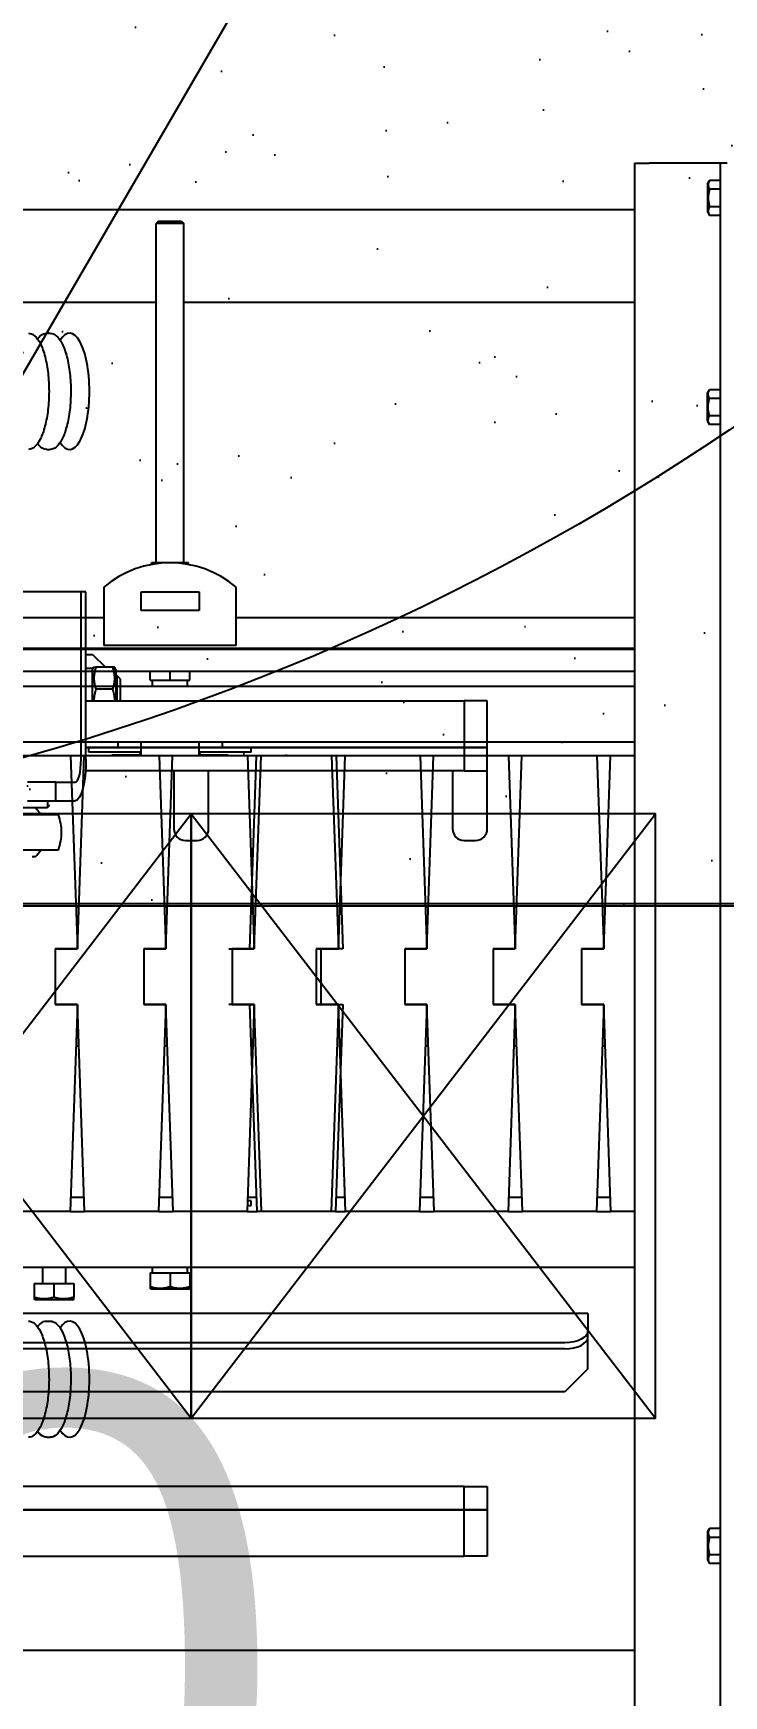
# Model space of a CAD drawing. Header units: millimetres. Extents: x -383313 to -161684, y -117025 to 99224.
# Drawn here: x -344211 to -343914, y -7150 to -6435 of the extents above; entities that cross this region are included whole.
import ezdxf
from ezdxf import colors
from ezdxf.entities.mleader import LeaderData, LeaderLine
from ezdxf.math import Vec2, Vec3

# ---------------------------------------------------------------- set-up
doc = ezdxf.new("R2010")
doc.units = ezdxf.units.MM
doc.header["$MEASUREMENT"] = 0
doc.linetypes.add('ESKD_shtrihpunktir', pattern=[18, 15, -1, 1, -1])
doc.layers.get('Defpoints').update_dxf_attribs({"color": 31})
for name, color, linetype in [('001__КОНСТРУКТИВ__размеры внутр.', 7, 'Continuous'), ('PV-5D2C5', 7, 'Continuous'), ('PV-CB35', 7, 'Continuous'), ('Робот', 30, 'Continuous')]:
    doc.layers.add(name, color=color, linetype=linetype)
doc.styles.add('PSTUDIO', font='arial.ttf')
doc.dimstyles.new('PS_TICK', dxfattribs={"dimscale": 100, "dimtxt": 2.5, "dimasz": 1, "dimexe": 2, "dimexo": 2, "dimgap": 1, "dimtad": 1, "dimdec": 0, "dimzin": 0, "dimdsep": 46, "dimtxsty": 'PSTUDIO', "dimblk": 'ARCHTICK', "dimcen": 2, "dimdle": 1.5, "dimse1": 1, "dimse2": 1, "dimadec": 0, "dimazin": 0, "dimtfac": 1, "dimtdec": 0, "dimtix": 1, "dimtmove": 1, "dimatfit": 3, "dimldrblk": 'ARCHTICK', "dimfxl": 1, "dimtolj": 1, "dimtzin": 0, "dimarcsym": 0})

# ---------------------------------------------------------------- blocks, each defined once
blk = doc.blocks.new('_ArchTick')
at = {"color": 0, "linetype": 'ByBlock', "const_width": 0.15}
blk.add_lwpolyline([(-0.5, -0.5), (0.5, 0.5)], dxfattribs=at)
blk = doc.blocks.new('*D306')
at = {"layer": '001__КОНСТРУКТИВ__размеры внутр.', "color": 0, "linetype": 'ByBlock', "lineweight": -2, "ltscale": 100, "transparency": 16777216}
for p, q in [((-345089.25, -6786.77), (-345089.25, -7566.79)), ((-343889.25, -6786.77), (-343889.25, -7566.79)), ((-343739.25, -7366.79), (-345239.25, -7366.79))]:
    blk.add_line(p, q, dxfattribs=at)
at = {"layer": 'Defpoints', "color": 0, "ltscale": 100, "transparency": 16777216}
for p in [(-345089.25, -6586.77), (-343889.25, -6586.77), (-345089.25, -7366.79)]:
    blk.add_point(p, dxfattribs=at)
at = {"layer": '001__КОНСТРУКТИВ__размеры внутр.', "color": 0, "lineweight": -2, "ltscale": 100, "transparency": 16777216, "xscale": 100, "yscale": 100, "zscale": 100, "rotation": 180}
blk.add_blockref('_ArchTick', (-345089.25, -7366.79), dxfattribs=at)
at = {"layer": '001__КОНСТРУКТИВ__размеры внутр.', "color": 0, "lineweight": -2, "ltscale": 100, "transparency": 16777216, "xscale": 100, "yscale": 100, "zscale": 100}
blk.add_blockref('_ArchTick', (-343889.25, -7366.79), dxfattribs=at)
at = {"layer": '001__КОНСТРУКТИВ__размеры внутр.', "color": 0, "ltscale": 100, "transparency": 16777216, "insert": (-344489.25, -7139.15), "char_height": 250, "attachment_point": 5, "style": 'PSTUDIO'}
blk.add_mtext('\\A1;1200', dxfattribs=at)
blk = doc.blocks.new('A$C26c17928')
at = {"layer": 'PV-5D2C5'}
for p, q in [((387.74, 331.21), (389.25, 331.21)), ((387.74, 281.21), (389.25, 281.21)), ((402.57, 220), (360.35, 220)), ((404.64, 220), (402.57, 220)), ((402.57, 148), (402.57, 220)), ((404.64, 148), (404.64, 220)), ((404.64, 193), (407.5, 193)), ((407.5, 187), (404.64, 187)), ((407.5, 193), (413, 187.5)), ((407.5, 186.5), (408.08, 187.5)), ((407.5, 173), (407.5, 187)), ((416.07, 187.5), (408.93, 187.5)), ((417.5, 186.5), (416.92, 187.5)), ((417.5, 186.5), (417.5, 178)), ((417.9, 184), (417.5, 184)), ((417.9, 184), (417.9, 173)), ((419.5, 182.4), (417.9, 184)), ((419.5, 173.6), (419.5, 182.4)), ((404.64, 173), (567.5, 173)), ((416.07, 178), (408.93, 178)), ((417.5, 178), (417.5, 173)), ((419.5, 173.6), (418.9, 173)), ((567.5, 173), (567.5, 153)), ((577.5, 173), (567.5, 173)), ((577.5, 153), (577.5, 173)), ((567.5, 153), (404.64, 153)), ((404.64, 153), (567.5, 153)), ((567.5, 153), (577.5, 153)), ((577.5, 153), (567.5, 153)), ((567.5, 153), (567.5, 143)), ((577.5, 143), (577.5, 153)), ((391.7, 138), (379.45, 138)), ((391.7, 130), (391.7, 138)), ((391.7, 138), (399.98, 138)), ((567.5, 143), (404.45, 143)), ((442.5, 143), (442.5, 141)), ((442.5, 141), (442.5, 118)), ((457.5, 141), (457.5, 143)), ((457.5, 118), (457.5, 141)), ((562.5, 143), (562.5, 141)), ((562.5, 141), (562.5, 118)), ((567.5, 143), (577.5, 143)), ((577.5, 141), (577.5, 143)), ((577.5, 118), (577.5, 141)), ((379.45, 130), (391.7, 130)), ((388.16, 130), (388.16, 127)), ((391.7, 130), (399.98, 130)), ((392.73, 124), (357.46, 124)), ((388.16, 127), (358.16, 127)), ((392.78, 124), (392.73, 124)), ((357.46, 109), (392.78, 109)), ((447.5, 113), (452.5, 113)), ((567.5, 113), (572.5, 113)), ((382.8, 106), (381.46, 106)), ((387.74, -93.79), (389.25, -93.79)), ((387.74, -143.79), (389.25, -143.79)), ((567.5, -165), (361.26, -165)), ((567.5, -165), (577.5, -165)), ((567.5, -175), (567.5, -165)), ((577.5, -165), (577.5, -175)), ((567.5, -175), (361.26, -175)), ((361.26, -175), (567.5, -175)), ((567.5, -175), (577.5, -175)), ((567.5, -195), (567.5, -175)), ((577.5, -175), (567.5, -175)), ((577.5, -175), (577.5, -195)), ((361.17, -195), (567.5, -195)), ((577.5, -195), (567.5, -195))]:
    blk.add_line(p, q, dxfattribs=at)
for centre, radius, start, end in [((373.16, 116.5), 14.25, 31.75686, 47.4631), ((373.16, 116.5), 21, 0, 20.92483), ((373.16, 116.5), 21, 339.07517, 0), ((447.5, 118), 5, 180, 270), ((452.5, 118), 5, 270, 0), ((567.5, 118), 5, 180, 270), ((572.5, 118), 5, 270, 0), ((373.16, 116.5), 14.25, 312.5369, 328.24314)]:
    blk.add_arc(centre, radius, start, end, dxfattribs=at)
for centre, major_axis, ratio, start_param, end_param in [((397.61, 306.21), (0, 25), 0.34202, -1.570796, 0.495637), ((397.61, 306.21), (0, -25), 0.34202, -0.495637, 1.570796), ((399.98, 148), (0, -10), 0.258819, 0, 1.570796), ((397.61, -118.79), (0, 25), 0.34202, -1.570796, 0.495637), ((397.61, -118.79), (0, -25), 0.34202, -0.495637, 1.570796)]:
    blk.add_ellipse(centre, major_axis=major_axis, ratio=ratio, start_param=start_param, end_param=end_param, dxfattribs=at)
at = {"layer": 'PV-5D2C5', "extrusion": (0, 0, -1)}
blk.add_ellipse((399.98, 148), major_axis=(0, -18), ratio=0.258819, start_param=-1.570796, end_param=0, dxfattribs=at)
at = {"layer": 'PV-5D2C5'}
for points, knots in [([(379.85, 331.21), (380.76, 331.21), (381.66, 330.83), (383.42, 329.36), (384.27, 328.17), (385.81, 325.09), (386.49, 323.18), (387.6, 318.86), (388.02, 316.46), (388.59, 311.4), (388.74, 308.75), (388.73, 303.45), (388.58, 300.8), (387.99, 295.78), (387.56, 293.4), (386.46, 289.14), (385.78, 287.26), (384.23, 284.18), (383.36, 282.98), (381.6, 281.56), (380.73, 281.21), (379.85, 281.21)], [4.712389, 4.712389, 4.712389, 4.712389, 4.990834, 4.990834, 5.312783, 5.312783, 5.641221, 5.641221, 5.965321, 5.965321, 6.287713, 6.287713, 6.609683, 6.609683, 6.932099, 6.932099, 7.256259, 7.256259, 7.584742, 7.584742, 7.853982, 7.853982, 7.853982, 7.853982]), ([(383.8, 328.71), (384.24, 329.31), (384.71, 329.82), (385.99, 330.85), (386.86, 331.21), (387.74, 331.21)], [4.2757798, 4.2757798, 4.2757798, 4.2757798, 4.4431494, 4.4431494, 4.712389, 4.712389, 4.712389, 4.712389]), ([(389.25, 331.21), (390.16, 331.21), (391.06, 330.83), (392.81, 329.36), (393.67, 328.17), (395.21, 325.09), (395.89, 323.18), (396.99, 318.86), (397.42, 316.46), (397.99, 311.4), (398.13, 308.75), (398.12, 303.45), (397.97, 300.8), (397.39, 295.78), (396.96, 293.4), (395.85, 289.14), (395.18, 287.26), (393.63, 284.18), (392.76, 282.98), (391, 281.56), (390.13, 281.21), (389.25, 281.21)], [4.712389, 4.712389, 4.712389, 4.712389, 4.990834, 4.990834, 5.312783, 5.312783, 5.641221, 5.641221, 5.965321, 5.965321, 6.287713, 6.287713, 6.609683, 6.609683, 6.932099, 6.932099, 7.256259, 7.256259, 7.584742, 7.584742, 7.853982, 7.853982, 7.853982, 7.853982]), ([(387.74, 281.21), (386.83, 281.21), (385.94, 281.59), (384.66, 282.65), (384.22, 283.14), (383.8, 283.71)], [1.5707963, 1.5707963, 1.5707963, 1.5707963, 1.8492415, 1.8492415, 2.0074056, 2.0074056, 2.0074056, 2.0074056]), ([(379.85, -93.79), (380.76, -93.79), (381.66, -94.17), (383.42, -95.64), (384.27, -96.83), (385.81, -99.91), (386.49, -101.82), (387.6, -106.14), (388.02, -108.54), (388.59, -113.6), (388.74, -116.25), (388.73, -121.55), (388.58, -124.2), (387.99, -129.22), (387.56, -131.6), (386.46, -135.86), (385.78, -137.74), (384.23, -140.82), (383.36, -142.02), (381.6, -143.44), (380.73, -143.79), (379.85, -143.79)], [4.712389, 4.712389, 4.712389, 4.712389, 4.990834, 4.990834, 5.312783, 5.312783, 5.641221, 5.641221, 5.965321, 5.965321, 6.287713, 6.287713, 6.609683, 6.609683, 6.932099, 6.932099, 7.256259, 7.256259, 7.584742, 7.584742, 7.853982, 7.853982, 7.853982, 7.853982]), ([(383.8, -96.29), (384.24, -95.69), (384.71, -95.18), (385.99, -94.15), (386.86, -93.79), (387.74, -93.79)], [4.2757798, 4.2757798, 4.2757798, 4.2757798, 4.4431494, 4.4431494, 4.712389, 4.712389, 4.712389, 4.712389]), ([(389.25, -93.79), (390.16, -93.79), (391.06, -94.17), (392.81, -95.64), (393.67, -96.83), (395.21, -99.91), (395.89, -101.82), (396.99, -106.14), (397.42, -108.54), (397.99, -113.6), (398.13, -116.25), (398.12, -121.55), (397.97, -124.2), (397.39, -129.22), (396.96, -131.6), (395.85, -135.86), (395.18, -137.74), (393.63, -140.82), (392.76, -142.02), (391, -143.44), (390.13, -143.79), (389.25, -143.79)], [4.712389, 4.712389, 4.712389, 4.712389, 4.990834, 4.990834, 5.312783, 5.312783, 5.641221, 5.641221, 5.965321, 5.965321, 6.287713, 6.287713, 6.609683, 6.609683, 6.932099, 6.932099, 7.256259, 7.256259, 7.584742, 7.584742, 7.853982, 7.853982, 7.853982, 7.853982]), ([(387.74, -143.79), (386.83, -143.79), (385.94, -143.41), (384.66, -142.35), (384.22, -141.86), (383.8, -141.29)], [1.5707963, 1.5707963, 1.5707963, 1.5707963, 1.8492415, 1.8492415, 2.0074056, 2.0074056, 2.0074056, 2.0074056])]:
    blk.add_open_spline(points, degree=3, knots=knots, dxfattribs=at)
for points, weights in [([(408.08, 187.5), (408.08, 187.5), (408.93, 187.5)], [1.39595654066, 1.39595654065, 1.29573137036]), ([(408.93, 187.5), (407.34, 182.75), (408.93, 178)], [1.29573137036, 1.49618171095, 1.29573137036]), ([(416.92, 187.5), (416.92, 187.5), (416.07, 187.5)], [1.39595654066, 1.39595654065, 1.29573137036]), ([(416.07, 187.5), (417.66, 182.75), (416.07, 178)], [1.29573137036, 1.49618171095, 1.29573137036]), ([(408.93, 178), (408.03, 175.32), (408.08, 173)], [1.29573137036, 1.40163826171, 1.39563444637]), ([(416.07, 178), (416.97, 175.32), (416.92, 173)], [1.29573137036, 1.40163826171, 1.39563444637])]:
    blk.add_rational_spline(points, weights, degree=2, dxfattribs=at)
blk = doc.blocks.new('Робот ABB IRB660_3.15 (сверху)')
at = {"layer": 'Робот'}
for radius in [3150, 1054]:
    blk.add_circle((0, 0), radius, dxfattribs=at)
at = {"layer": 'Робот', "color": 30, "linetype": 'ESKD_shtrihpunktir', "ltscale": 15}
blk.add_circle((0, 0), 710, dxfattribs=at)
blk = doc.blocks.new('A$C0e877309')
h = blk.add_hatch()
h.set_pattern_fill('AR-SAND', color=256, scale=2)
h.set_pattern_definition([(37.5, (-2480.5, -1360.185), (-3.2, 97.8826), [0, -77.216, 0, -86.36, 0, -82.55]), (7.5, (-2480.5, -1360.19), (89.9047, 143.365), [0, -41.656, 0, -69.596, 0, -26.67]), (327.5, (-2542.98, -1360.185), (158.1985, 0.2874), [0, -25.4, 0, -91.44, 0, -119.38]), (317.5, (-2542.98, -1360.19), (152.7113, 44.586), [0, -12.7, 0, -59.944, 0, -68.58])])
h.paths.add_polyline_path([(-975.05, 987.36), (-975.05, -1012.64), (1024.95, -1012.64), (1024.95, 987.36)])
at = {"ltscale": 100}
blk.add_lwpolyline([(-975.05, -1012.64), (1024.95, -1012.64), (1024.95, 987.36), (-975.05, 987.36)], close=True, dxfattribs=at)
blk = doc.blocks.new('*D255')
at = {"layer": '001__КОНСТРУКТИВ__размеры внутр.', "color": 0, "lineweight": -2, "ltscale": 100, "transparency": 16777216}
for p, q in [((-343601.91, -4759.06), (-343601.91, -6859.06)), ((-344418.32, -4809.06), (-343401.91, -4809.06)), ((-344418.32, -6809.06), (-343401.91, -6809.06))]:
    blk.add_line(p, q, dxfattribs=at)
at = {"layer": 'Defpoints', "color": 0, "ltscale": 100, "transparency": 16777216}
for p in [(-344418.32, -4809.06), (-344418.32, -6809.06), (-343601.91, -6809.06)]:
    blk.add_point(p, dxfattribs=at)
at = {"layer": '001__КОНСТРУКТИВ__размеры внутр.', "color": 0, "lineweight": -2, "ltscale": 100, "transparency": 16777216, "xscale": 100, "yscale": 100, "zscale": 100}
for p, rotation in [((-343601.91, -4809.06), 90), ((-343601.91, -6809.06), 270)]:
    blk.add_blockref('_ArchTick', p, dxfattribs=dict(at, rotation=rotation))
at = {"layer": '001__КОНСТРУКТИВ__размеры внутр.', "color": 0, "ltscale": 100, "transparency": 16777216, "insert": (-343672.97, -5809.06), "char_height": 100, "attachment_point": 5, "rotation": 90, "style": 'PSTUDIO'}
blk.add_mtext('\\A1;2000', dxfattribs=at)
blk = doc.blocks.new('*U206')
at = {"layer": 'PV-CB35'}
for p, q in [((2952.54, 1872.97), (2958.84, 1872.97)), ((2952.54, 1872.97), (2952.54, 1172.97)), ((2986.24, 1872.97), (2958.84, 1872.97)), ((2989.54, 1872.97), (2986.24, 1872.97)), ((2992.54, 1872.97), (2989.54, 1872.97)), ((2989.54, 1872.97), (2989.54, 1172.97)), ((2984.04, 1863.97), (2984.91, 1865.48)), ((2984.04, 1863.97), (2984.04, 1851.97)), ((2989.54, 1865.48), (2984.91, 1865.48)), ((2989.54, 1861.72), (2984.91, 1861.72)), ((1493.59, 1852.97), (2952.54, 1852.97)), ((2989.54, 1854.22), (2984.91, 1854.22)), ((2747.54, 1847.97), (2746.54, 1846.97)), ((2758.54, 1846.97), (2746.54, 1846.97)), ((2746.54, 1700.97), (2746.54, 1846.97)), ((2747.54, 1847.97), (2757.54, 1847.97)), ((2757.54, 1847.97), (2758.54, 1846.97)), ((2758.54, 1700.97), (2758.54, 1846.97)), ((2984.04, 1851.97), (2984.91, 1850.46)), ((2989.54, 1850.46), (2984.91, 1850.46)), ((2746.54, 1812.97), (2208.54, 1812.97)), ((2952.54, 1812.97), (2758.54, 1812.97)), ((2984.04, 1773.97), (2984.91, 1775.48)), ((2984.04, 1761.97), (2984.04, 1773.97)), ((2989.54, 1775.48), (2984.91, 1775.48)), ((2989.54, 1771.72), (2984.91, 1771.72)), ((2984.04, 1761.97), (2984.91, 1760.46)), ((2989.54, 1764.22), (2984.91, 1764.22)), ((2989.54, 1760.46), (2984.91, 1760.46)), ((2752.54, 1700.97), (2744.54, 1700.97)), ((2744.54, 1700.24), (2744.54, 1700.97)), ((2760.54, 1700.97), (2752.54, 1700.97)), ((2760.54, 1700.24), (2760.54, 1700.97)), ((2724.04, 1690.47), (2724.04, 1665.47)), ((2740.04, 1680.47), (2740.04, 1688.47)), ((2740.04, 1688.47), (2765.04, 1688.47)), ((2765.04, 1688.47), (2765.04, 1680.47)), ((2781.04, 1665.47), (2781.04, 1690.47)), ((2231.04, 1677.47), (2724.04, 1677.47)), ((2765.04, 1680.47), (2740.04, 1680.47)), ((2781.04, 1677.47), (2952.54, 1677.47)), ((878.52, 1664.34), (2952.54, 1664.34)), ((878.52, 1663.83), (2952.54, 1663.83)), ((2781.04, 1665.47), (2724.04, 1665.47)), ((878.52, 1654.37), (2952.54, 1654.37)), ((2744.04, 1650.47), (2744.04, 1654.37)), ((2752.54, 1650.47), (2752.54, 1654.37)), ((2761.04, 1650.47), (2761.04, 1654.37)), ((2302.54, 1647.97), (2952.54, 1647.97)), ((2744.04, 1650.47), (2752.54, 1650.47)), ((2745.04, 1647.97), (2745.04, 1650.47)), ((2752.54, 1650.47), (2761.04, 1650.47)), ((2760.04, 1647.97), (2760.04, 1650.47)), ((2302.54, 1623.97), (2952.54, 1623.97)), ((2730.04, 1623.97), (2730.04, 1621.47)), ((2740.04, 1617.97), (2740.04, 1623.97)), ((2765.04, 1617.97), (2765.04, 1623.97)), ((2775.04, 1623.97), (2775.04, 1621.47)), ((2709.73, 1617.97), (2677.43, 1617.97)), ((2715.53, 1617.97), (2709.73, 1617.97)), ((2709.73, 1617.97), (2712.63, 1534.97)), ((2712.63, 1534.97), (2715.53, 1617.97)), ((2747.83, 1617.97), (2715.53, 1617.97)), ((2717.54, 1621.47), (2740.04, 1621.47)), ((2717.54, 1619.47), (2717.54, 1621.47)), ((2740.04, 1619.47), (2717.54, 1619.47)), ((2740.04, 1618.22), (2727.54, 1618.22)), ((2727.54, 1617.97), (2727.54, 1618.22)), ((2739.54, 1618.22), (2739.54, 1618.47)), ((2753.63, 1617.97), (2747.83, 1617.97)), ((2747.83, 1617.97), (2750.73, 1534.97)), ((2750.73, 1534.97), (2753.63, 1617.97)), ((2785.93, 1617.97), (2753.63, 1617.97)), ((2765.04, 1621.47), (2787.54, 1621.47)), ((2787.54, 1619.47), (2765.04, 1619.47)), ((2777.54, 1618.22), (2765.04, 1618.22)), ((2765.54, 1618.22), (2765.54, 1618.47)), ((2777.54, 1617.97), (2777.54, 1618.22)), ((2789.83, 1617.97), (2785.93, 1617.97)), ((2785.93, 1617.97), (2788.83, 1534.97)), ((2786.93, 1534.97), (2789.83, 1617.97)), ((2787.54, 1619.47), (2787.54, 1621.47)), ((2788.83, 1534.97), (2791.73, 1617.97)), ((2822.13, 1617.97), (2789.83, 1617.97)), ((2824.03, 1617.97), (2791.73, 1617.97)), ((2822.13, 1617.97), (2825.03, 1534.97)), ((2827.93, 1617.97), (2824.03, 1617.97)), ((2824.03, 1617.97), (2826.93, 1534.97)), ((2825.03, 1534.97), (2827.93, 1617.97)), ((2860.23, 1617.97), (2827.93, 1617.97)), ((2866.03, 1617.97), (2860.23, 1617.97)), ((2860.23, 1617.97), (2863.13, 1534.97)), ((2863.13, 1534.97), (2866.03, 1617.97)), ((2898.33, 1617.97), (2866.03, 1617.97)), ((2904.13, 1617.97), (2898.33, 1617.97)), ((2898.33, 1617.97), (2901.23, 1534.97)), ((2901.23, 1534.97), (2904.13, 1617.97)), ((2936.43, 1617.97), (2904.13, 1617.97)), ((2942.23, 1617.97), (2936.43, 1617.97)), ((2936.43, 1617.97), (2939.33, 1534.97)), ((2939.33, 1534.97), (2942.23, 1617.97)), ((2952.54, 1617.97), (2942.23, 1617.97)), ((2713.26, 1552.97), (2712, 1552.97)), ((2751.36, 1552.97), (2750.1, 1552.97)), ((2863.76, 1552.97), (2862.5, 1552.97)), ((2901.86, 1552.97), (2900.6, 1552.97)), ((2939.96, 1552.97), (2938.7, 1552.97)), ((2703.13, 1534.97), (2703.13, 1510.97)), ((2712.63, 1534.97), (2703.13, 1534.97)), ((2703.63, 1534.97), (2712.63, 1534.97)), ((2741.23, 1534.97), (2741.23, 1510.97)), ((2750.73, 1534.97), (2741.23, 1534.97)), ((2741.73, 1534.97), (2750.73, 1534.97)), ((2777.93, 1534.97), (2786.93, 1534.97)), ((2779.33, 1534.97), (2779.33, 1510.97)), ((2788.83, 1534.97), (2779.33, 1534.97)), ((2779.83, 1534.97), (2788.83, 1534.97)), ((2815.53, 1534.97), (2815.53, 1510.97)), ((2825.03, 1534.97), (2815.53, 1534.97)), ((2816.03, 1534.97), (2825.03, 1534.97)), ((2817.43, 1534.97), (2817.43, 1510.97)), ((2826.93, 1534.97), (2817.43, 1534.97)), ((2853.63, 1534.97), (2853.63, 1510.97)), ((2863.13, 1534.97), (2853.63, 1534.97)), ((2854.13, 1534.97), (2863.13, 1534.97)), ((2891.73, 1534.97), (2891.73, 1510.97)), ((2901.23, 1534.97), (2891.73, 1534.97)), ((2892.23, 1534.97), (2901.23, 1534.97)), ((2929.83, 1534.97), (2929.83, 1510.97)), ((2939.33, 1534.97), (2929.83, 1534.97)), ((2930.33, 1534.97), (2939.33, 1534.97)), ((2703.13, 1510.97), (2712.63, 1510.97)), ((2712.63, 1510.97), (2703.63, 1510.97)), ((2712.63, 1510.97), (2709.52, 1421.97)), ((2715.74, 1421.97), (2712.63, 1510.97)), ((2741.23, 1510.97), (2750.73, 1510.97)), ((2750.73, 1510.97), (2741.73, 1510.97)), ((2750.73, 1510.97), (2747.62, 1421.97)), ((2753.84, 1421.97), (2750.73, 1510.97)), ((2786.93, 1510.97), (2777.93, 1510.97)), ((2779.33, 1510.97), (2788.83, 1510.97)), ((2788.83, 1510.97), (2779.83, 1510.97)), ((2788.83, 1510.97), (2785.72, 1421.97)), ((2790.04, 1421.97), (2786.93, 1510.97)), ((2791.94, 1421.97), (2788.83, 1510.97)), ((2815.53, 1510.97), (2825.03, 1510.97)), ((2825.03, 1510.97), (2816.03, 1510.97)), ((2817.43, 1510.97), (2826.93, 1510.97)), ((2825.03, 1510.97), (2821.92, 1421.97)), ((2826.93, 1510.97), (2823.82, 1421.97)), ((2828.14, 1421.97), (2825.03, 1510.97)), ((2853.63, 1510.97), (2863.13, 1510.97)), ((2863.13, 1510.97), (2854.13, 1510.97)), ((2863.13, 1510.97), (2860.02, 1421.97)), ((2866.24, 1421.97), (2863.13, 1510.97)), ((2891.73, 1510.97), (2901.23, 1510.97)), ((2901.23, 1510.97), (2892.23, 1510.97)), ((2901.23, 1510.97), (2898.12, 1421.97)), ((2904.34, 1421.97), (2901.23, 1510.97)), ((2929.83, 1510.97), (2939.33, 1510.97)), ((2939.33, 1510.97), (2930.33, 1510.97)), ((2939.33, 1510.97), (2936.22, 1421.97)), ((2942.44, 1421.97), (2939.33, 1510.97)), ((2713.26, 1492.97), (2712, 1492.97)), ((2751.36, 1492.97), (2750.1, 1492.97)), ((2863.76, 1492.97), (2862.5, 1492.97)), ((2901.86, 1492.97), (2900.6, 1492.97)), ((2939.96, 1492.97), (2938.7, 1492.97)), ((2715.53, 1427.97), (2709.73, 1427.97)), ((2753.63, 1427.97), (2747.83, 1427.97)), ((2785.81, 1424.47), (2787.54, 1424.47)), ((2787.54, 1426.47), (2785.88, 1426.47)), ((2789.83, 1427.97), (2785.93, 1427.97)), ((2787.54, 1424.47), (2787.54, 1426.47)), ((2827.93, 1427.97), (2824.03, 1427.97)), ((2866.03, 1427.97), (2860.23, 1427.97)), ((2904.13, 1427.97), (2898.33, 1427.97)), ((2942.23, 1427.97), (2936.43, 1427.97)), ((2709.52, 1421.97), (2677.64, 1421.97)), ((2709.52, 1421.97), (2715.74, 1421.97)), ((2747.62, 1421.97), (2715.74, 1421.97)), ((2747.62, 1421.97), (2753.84, 1421.97)), ((2785.72, 1421.97), (2753.84, 1421.97)), ((2785.72, 1421.97), (2790.04, 1421.97)), ((2821.92, 1421.97), (2790.04, 1421.97)), ((2823.82, 1421.97), (2791.94, 1421.97)), ((2823.82, 1421.97), (2828.14, 1421.97)), ((2860.02, 1421.97), (2828.14, 1421.97)), ((2860.02, 1421.97), (2866.24, 1421.97)), ((2898.12, 1421.97), (2866.24, 1421.97)), ((2898.12, 1421.97), (2904.34, 1421.97)), ((2936.22, 1421.97), (2904.34, 1421.97)), ((2936.22, 1421.97), (2942.44, 1421.97)), ((2952.54, 1421.97), (2942.44, 1421.97)), ((2302.54, 1397.97), (2952.54, 1397.97)), ((2697.54, 1397.97), (2697.54, 1390.97)), ((2707.54, 1397.97), (2707.54, 1390.97)), ((2744.04, 1395.47), (2752.54, 1395.47)), ((2744.04, 1395.47), (2744.04, 1389.52)), ((2745.04, 1395.47), (2745.04, 1397.97)), ((2752.54, 1395.47), (2761.04, 1395.47)), ((2752.54, 1395.47), (2752.54, 1389.52)), ((2760.04, 1395.47), (2760.04, 1397.97)), ((2761.04, 1395.47), (2761.04, 1389.52)), ((2694.04, 1390.97), (2702.54, 1390.97)), ((2694.04, 1390.97), (2694.04, 1385.02)), ((2702.54, 1390.97), (2711.04, 1390.97)), ((2702.54, 1390.97), (2702.54, 1385.02)), ((2711.04, 1390.97), (2711.04, 1385.02)), ((2744.54, 1388.47), (2744.04, 1388.76)), ((2760.54, 1388.47), (2744.54, 1388.47)), ((2760.54, 1388.47), (2761.04, 1388.76)), ((2694.54, 1383.97), (2694.04, 1384.26)), ((2710.54, 1383.97), (2694.54, 1383.97)), ((2710.54, 1383.97), (2711.04, 1384.26)), ((2932.54, 1377.96), (1732.54, 1377.96)), ((2932.54, 1377.96), (2932.54, 1377.12)), ((2932.54, 1377.12), (2932.54, 1370.46)), ((2932.54, 1367.86), (2932.54, 1370.46)), ((2932.54, 1354.26), (2932.54, 1367.86)), ((2922.54, 1365.46), (1742.54, 1365.46)), ((2922.54, 1362.86), (1742.54, 1362.86)), ((2932.54, 1354.26), (2922.54, 1344.26)), ((2922.54, 1344.26), (2542.54, 1344.26)), ((2984.04, 1283.97), (2984.91, 1285.48)), ((2984.04, 1283.97), (2984.04, 1271.97)), ((2989.54, 1285.48), (2984.91, 1285.48)), ((2989.54, 1281.72), (2984.91, 1281.72)), ((2989.54, 1274.22), (2984.91, 1274.22)), ((2984.04, 1271.97), (2984.91, 1270.46)), ((2989.54, 1270.46), (2984.91, 1270.46)), ((2952.54, 1232.97), (1493.59, 1232.97))]:
    blk.add_line(p, q, dxfattribs=at)
for centre, radius, start, end in [((2752.54, 1657.04), 43.93, 49.55028, 130.44972), ((2740.54, 1618.47), 1, 120, 180), ((2764.54, 1618.47), 1, 0, 60)]:
    blk.add_arc(centre, radius, start, end, dxfattribs=at)
at = {"layer": 'PV-CB35', "extrusion": (0, 0, -1)}
blk.add_ellipse((2922.54, 1370.46), major_axis=(10, 0), ratio=0.5, start_param=0, end_param=1.570796, dxfattribs=at)
at = {"layer": 'PV-CB35'}
blk.add_ellipse((2922.54, 1367.86), major_axis=(10, 0), ratio=0.5, start_param=-1.570796, end_param=0, dxfattribs=at)
for points, weights in [([(2984.91, 1865.48), (2983.83, 1863.6), (2984.91, 1861.72)], [1.2245094272, 1.41394169484, 1.2245094272]), ([(2984.91, 1861.72), (2983.83, 1857.97), (2984.91, 1854.22)], [1.2245094272, 1.41394169484, 1.2245094272]), ([(2984.91, 1854.22), (2983.83, 1852.34), (2984.91, 1850.46)], [1.2245094272, 1.41394169484, 1.2245094272]), ([(2984.91, 1771.72), (2983.83, 1773.6), (2984.91, 1775.48)], [1.2245094272, 1.41394169484, 1.2245094272]), ([(2984.91, 1764.22), (2983.83, 1767.97), (2984.91, 1771.72)], [1.2245094272, 1.41394169484, 1.2245094272]), ([(2984.91, 1760.46), (2983.83, 1762.34), (2984.91, 1764.22)], [1.2245094272, 1.41394169484, 1.2245094272]), ([(2744.04, 1389.52), (2744.04, 1388.76), (2744.04, 1388.76)], [1.22364575665, 1.31829508532, 1.31829508532]), ([(2752.54, 1389.52), (2748.29, 1388.1), (2744.04, 1389.52)], [1.22364575665, 1.41294441399, 1.22364575665]), ([(2761.04, 1389.52), (2756.79, 1388.1), (2752.54, 1389.52)], [1.22364575665, 1.41294441399, 1.22364575665]), ([(2761.04, 1388.76), (2761.04, 1388.76), (2761.04, 1389.52)], [1.31829508532, 1.31829508532, 1.22364575665]), ([(2694.04, 1385.02), (2694.04, 1384.26), (2694.04, 1384.26)], [1.22364575665, 1.31829508532, 1.31829508532]), ([(2702.54, 1385.02), (2698.29, 1383.6), (2694.04, 1385.02)], [1.22364575665, 1.41294441399, 1.22364575665]), ([(2711.04, 1385.02), (2706.79, 1383.6), (2702.54, 1385.02)], [1.22364575665, 1.41294441399, 1.22364575665]), ([(2711.04, 1384.26), (2711.04, 1384.26), (2711.04, 1385.02)], [1.31829508532, 1.31829508532, 1.22364575665]), ([(2984.91, 1285.48), (2983.83, 1283.6), (2984.91, 1281.72)], [1.2245094272, 1.41394169484, 1.2245094272]), ([(2984.91, 1281.72), (2983.83, 1277.97), (2984.91, 1274.22)], [1.2245094272, 1.41394169484, 1.2245094272]), ([(2984.91, 1274.22), (2983.83, 1272.34), (2984.91, 1270.46)], [1.2245094272, 1.41394169484, 1.2245094272])]:
    blk.add_rational_spline(points, weights, degree=2, dxfattribs=at)

msp = doc.modelspace()

# ---------------------------------------------------------------- linework, layer by layer
at = {"color": 2, "ltscale": 100}
for p, q in [((-344342.97016, -7030.52247), (-344142.97016, -6770.52247)), ((-344342.97016, -6770.52247), (-344142.97016, -7030.52247)), ((-344142.97016, -7030.52247), (-343942.97016, -6770.52247)), ((-344142.97016, -6770.52247), (-343942.97016, -7030.52247))]:
    msp.add_line(p, q, dxfattribs=at)
for points in [[(-344342.97016, -7030.52247), (-344142.97016, -7030.52247), (-344142.97016, -6770.52247), (-344342.97016, -6770.52247)], [(-344142.97016, -7030.52247), (-343942.97016, -7030.52247), (-343942.97016, -6770.52247), (-344142.97016, -6770.52247)]]:
    msp.add_lwpolyline(points, close=True, dxfattribs=at)

# ---------------------------------------------------------------- block references
at = {"ltscale": 100}
for name, p in [('A$C0e877309', (-344437.63713, -5797.42318)), ('A$C26c17928', (-344592.97016, -6894.90594))]:
    msp.add_blockref(name, p, dxfattribs=at)
at = {"layer": 'PV-CB35'}
msp.add_blockref('*U206', (-346904.64384, -8363.47011), dxfattribs=at)
at = {"layer": 'Робот', "rotation": 180}
msp.add_blockref('Робот ABB IRB660_3.15 (сверху)', (-344500.63713, -5731.42318), dxfattribs=at)

# ---------------------------------------------------------------- dimensions: what is measured, and where the dimension line sits
at = {"layer": '001__КОНСТРУКТИВ__размеры внутр.', "ltscale": 100}
dim = msp.add_linear_dim(base=(-343601.91388, -6809.06162), p1=(-344418.32077, -4809.06162), p2=(-344418.32077, -6809.06162), angle=90, dimstyle='PS_TICK', override={"dimtxt": 1, "dimexo": 0, "dimgap": 0.2, "dimdle": 0.5, "dimse1": 0, "dimse2": 0}, dxfattribs=at)
dim.commit()
dim.dimension.update_dxf_attribs({"geometry": '*D255', "text_midpoint": (-343672.97118, -5809.06162)})
dim = msp.add_linear_dim(base=(-345089.2459, -7366.79448), p1=(-343889.2459, -6586.77247), p2=(-345089.2459, -6586.77247), dimstyle='PS_TICK', override={"dimse1": 0, "dimse2": 0, "dimarcsym": 1}, dxfattribs=at)
dim.commit()
dim.dimension.update_dxf_attribs({"geometry": '*D306', "text_midpoint": (-344489.2459, -7139.15123)})

# ---------------------------------------------------------------- leaders
at = {"ltscale": 100}
ml = msp.add_multileader_mtext('Standard', dxfattribs=at)
ml.set_content('Y-9\\PSQ-9-SQ-9.1', color=256)
ml.set_leader_properties()
ml.build(insert=Vec2(0, 0))
ml.multileader.update_dxf_attribs({"text_right_attachment_type": 6, "dogleg_length": 0.36, "arrow_head_size": 0.18})
ctx = ml.context
ctx.base_point, ctx.char_height, ctx.arrow_head_size, ctx.landing_gap_size, ctx.plane_origin = Vec3(-343321.83171, -5119.43976), 80, 0.18, 0.09, Vec3(-346166.53293, -7106.63957)
ctx.right_attachment = 6
notes = []
notes.append((ctx, [(0, (1, 1, 0), (-343364.87128, -5119.43976), (1, 0), 43.03956, [(0, [(-344309.88566, -6743.36848)], 0, [])])]))
ctx.mtext.insert, ctx.mtext.flow_direction = Vec3(-343321.74171, -5079.43976), 5
for ctx, leaders in notes:
    for number, flags, end, landing, length, lines in leaders:
        leader = LeaderData()
        leader.index, (leader.has_last_leader_line, leader.has_dogleg_vector, leader.attachment_direction) = number, flags
        leader.last_leader_point, leader.dogleg_vector, leader.dogleg_length = Vec3(end), Vec3(landing), length
        for number, points, colour, breaks in lines:
            line = LeaderLine()
            line.index, line.vertices, line.color, line.breaks = number, Vec3.list(points), colors.encode_raw_color(colour), breaks
            leader.lines.append(line)
        ctx.leaders.append(leader)

doc.saveas('drawing.dxf')
